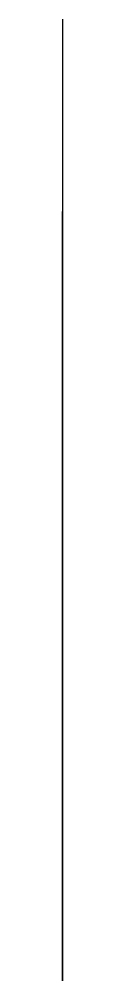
# Model space of a CAD drawing. Header units: millimetres. Extents: x 0 to 0, y -350 to -270.
import ezdxf

# ---------------------------------------------------------------- set-up
doc = ezdxf.new("R2010")
doc.units = ezdxf.units.MM

msp = doc.modelspace()

# ---------------------------------------------------------------- linework, layer by layer
at = {"extrusion": (1, 0, 0)}
for p, q in [((0, -270.005, 718.416), (0, -350.005, 718.416)), ((0, -270.005, 718.416), (0, -270.005, 698.416)), ((0, -270.005, 698.416), (0, -289.428, 666.062)), ((0, -350.005, 698.416), (0, -330.581, 666.062)), ((0, -350.005, 718.416), (0, -350.005, 698.416))]:
    msp.add_line(p, q, dxfattribs=at)
for radius in [24, 12.5]:
    msp.add_circle((-310.005, 678.416), radius, dxfattribs=at)

doc.saveas('drawing.dxf')
